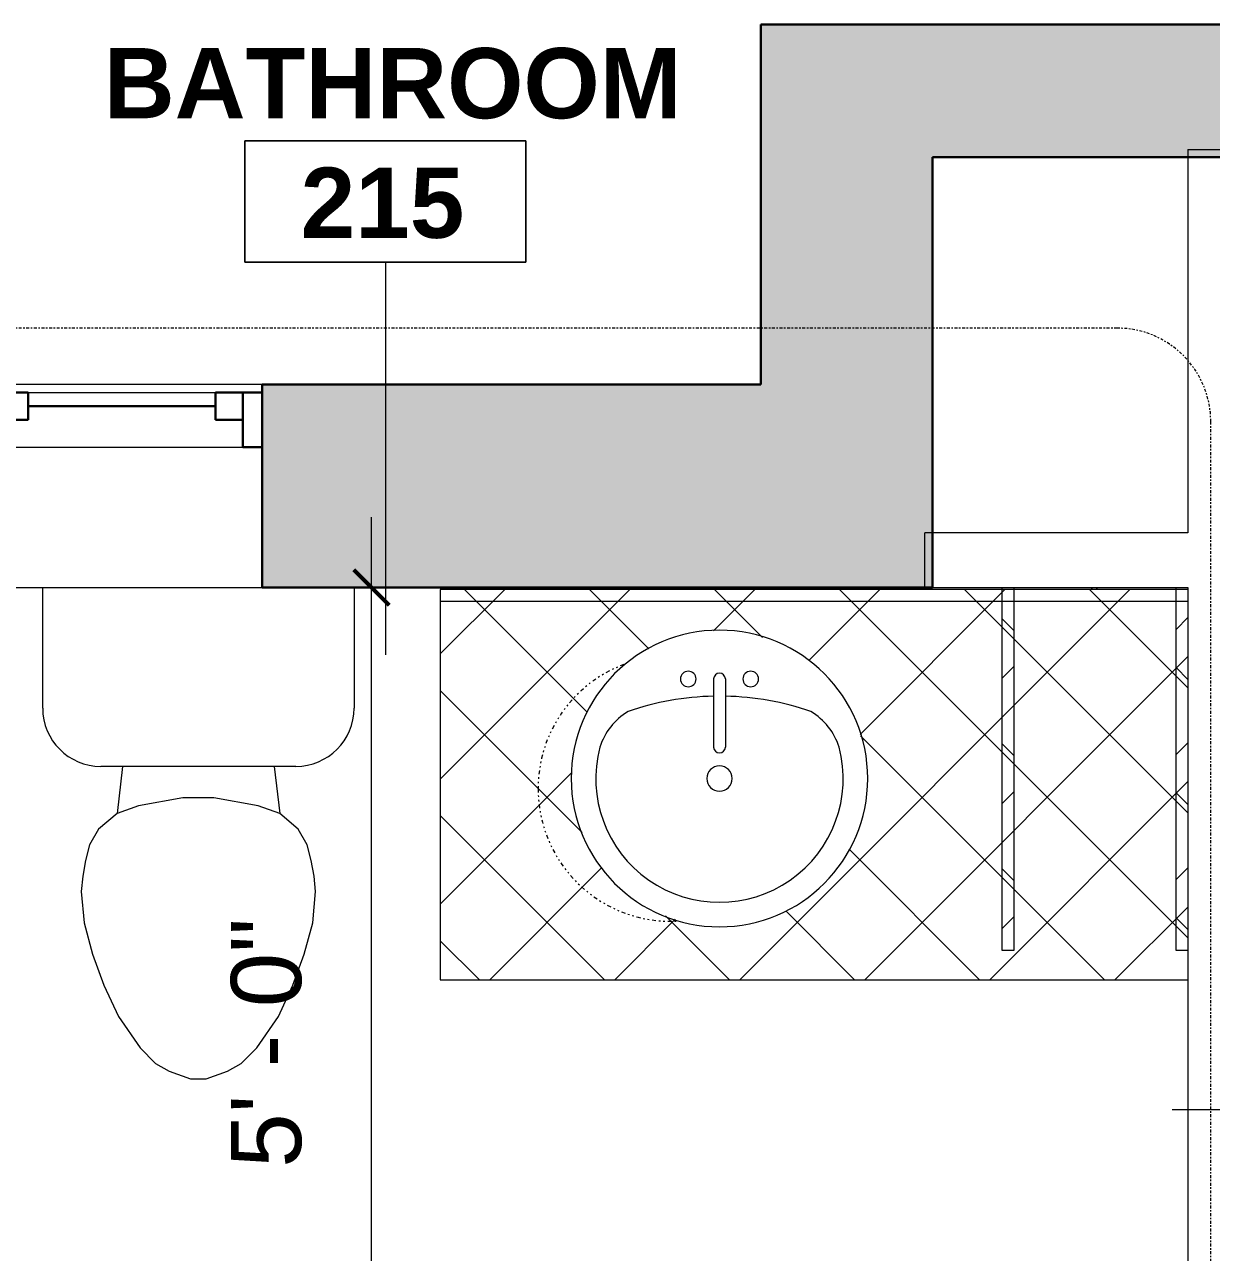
# Model space of a CAD drawing. Header units: inches. Extents: x -545 to 1083, y -2066 to -1239.
# Drawn here: x 731.1 to 807.1, y -1740.6 to -1661.9 of the extents above; entities that cross this region are included whole.
import ezdxf

# ---------------------------------------------------------------- set-up
doc = ezdxf.new("R2010")
doc.units = ezdxf.units.IN
doc.header["$MEASUREMENT"] = 0
doc.linetypes.add('Dash Dot 3_16_', pattern=[0.3125, 0.1875, -0.0625, 0, -0.0625])
doc.linetypes.add('Dash dot dot', pattern=[0.8125, 0.25, -0.1875, 0, -0.1875, 0, -0.1875])
for name, color, linetype, lineweight in [('A-ANNO-DIMS', 211, 'Continuous', 9), ('A-ANNO-DIMS-48', 211, 'Continuous', 9), ('A-ANNO-SYMB', 150, 'Continuous', 9), ('A-AREA-IDEN', 2, 'Continuous', 9), ('A-GLAZ', 151, 'Continuous', 18), ('A-WALL', 113, 'Continuous', 18), ('A-WALL-PATT', 111, 'Continuous', 18), ('I-WALL', 2, 'Continuous', 18), ('P-SANR-FIXT', 6, 'Continuous', 9), ('Q-CASE', 31, 'Continuous', 9)]:
    doc.layers.add(name, color=color, linetype=linetype, lineweight=lineweight)
doc.styles.add('Swis721 Lt BT', font='swissl.ttf', dxfattribs={"height": 4.5})
doc.styles.add('Swis721 Lt BT_B', font='', dxfattribs={"height": 4.5})
doc.styles.get('Swis721 Lt BT_B').set_extended_font_data('Swis721 Lt BT', bold=True)
doc.dimstyles.new('OTJ_-_3_32__Linear__1_2__Tolerance', dxfattribs={"dimscale": 12, "dimtxt": 4.748918, "dimasz": 0.1875, "dimexe": 0.375, "dimexo": 0.25, "dimgap": 0.25, "dimtad": 1, "dimdec": 1, "dimrnd": 0.5, "dimzin": 3, "dimdsep": 46, "dimlunit": 4, "dimtxsty": 'Swis721 Lt BT', "dimblk1": 'OBLIQUE', "dimblk2": 'OBLIQUE', "dimsah": 1, "dimcen": 0.09, "dimdle": 0.375, "dimazin": 0, "dimtfac": 1, "dimtdec": 4, "dimtix": 1, "dimtmove": 0, "dimatfit": 3, "dimfxl": 1, "dimtvp": 1, "dimfrac": 2, "dimtolj": 1, "dimtzin": 0, "dimarcsym": 2})
pattern_1 = [(45, (-790.937, 1695.607), (-4.006467, 4.006467), []), (135, (-790.937, 1695.607), (-4.006467, -4.006467), [])]

# ---------------------------------------------------------------- blocks, each defined once
blk = doc.blocks.new('Vanity Counter Top w Round Sink Hole - 24_ Depth-5730625-2ND FLOOR - CONSTRUCTION')
at = {"layer": 'Q-CASE'}
h = blk.add_hatch(dxfattribs=at)
h.set_pattern_fill('FP_5', color=256, style=0, pattern_type=2)
h.set_pattern_definition([(45, (-809.982, 1698.094), (-4.006467, 4.006467), []), (135, (-809.982, 1698.094), (-4.006467, -4.006467), [])])
h.paths.add_polyline_path([(-52.262, -25), (-4.364, -25), (-4.38, 0), (-52.262, 0), (-52.262, -20.667)], flags=0)
h.paths.add_polyline_path([(-34.37, -21.608), (-36.484, -21.37), (-38.492, -20.667), (-40.293, -19.535), (-41.797, -18.031), (-42.929, -16.23), (-43.632, -14.222), (-43.87, -12.108), (-43.632, -9.994), (-42.929, -7.986), (-41.797, -6.185), (-40.293, -4.68), (-38.492, -3.549), (-36.484, -2.846), (-34.37, -2.608), (-32.256, -2.846), (-30.248, -3.549), (-28.447, -4.68), (-26.942, -6.185), (-25.811, -7.986), (-25.108, -9.994), (-24.87, -12.108), (-25.108, -14.222), (-25.811, -16.23), (-26.942, -18.031), (-28.447, -19.535), (-30.248, -20.667), (-32.256, -21.37)], flags=0)
for p, q in [((-4.364, 0), (-52.262, 0)), ((-52.262, 0), (-52.262, -25)), ((-52.262, -0.75), (-4.364, -0.75)), ((-52.262, -25), (-4.364, -25))]:
    blk.add_line(p, q, dxfattribs=at)
at = {"layer": 'Q-CASE', "linetype": 'Dash dot dot'}
for start, end in [(110.71458, 180), (180, 273.31664)]:
    blk.add_arc((-37.495, -12.75), 8.5, start, end, dxfattribs=at)
blk = doc.blocks.new('Sink Vanity-Round - 19_ x 19_-5200875-2ND FLOOR - CONSTRUCTION')
at = {"layer": 'P-SANR-FIXT'}
for p, q in [((3.43, 9.728), (3.43, 5.364)), ((4.18, 9.728), (4.18, 5.364))]:
    blk.add_line(p, q, dxfattribs=at)
for centre, radius, start, end in [((3.805, 3.353), 9.5, 90, 270), ((3.805, 3.353), 9.5, 270, 90), ((1.805, 9.728), 0.5, 360, 180), ((5.805, 9.728), 0.5, 360, 180), ((1.805, 9.728), 0.5, 180, 360), ((3.805, 9.728), 0.375, 360, 180), ((5.805, 9.728), 0.5, 180, 360), ((3.805, -9.174), 17.806, 91.20673, 109.20864), ((3.805, -9.174), 17.806, 70.79136, 88.79327), ((0.054, 4.105), 4.116, 120.79274, 162.19039), ((7.556, 4.105), 4.116, 17.80961, 59.20726), ((3.805, 3.353), 7.929, 165.30711, 14.69289), ((3.805, 5.364), 0.375, 180, 360), ((3.805, 3.353), 0.813, 360, 180), ((3.805, 3.353), 0.813, 180, 360)]:
    blk.add_arc(centre, radius, start, end, dxfattribs=at)
blk = doc.blocks.new('Toilet-Domestic-3D - Toilet-Domestic-3D-5197850-2ND FLOOR - CONSTRUCTION')
at = {"layer": 'P-SANR-FIXT'}
for p, q in [((-9.976, 11.75), (-9.976, 19.476)), ((9.976, 19.476), (9.976, 11.75)), ((6.25, 8.024), (-6.25, 8.024)), ((-4.862, 8.024), (-5.209, 5)), ((4.862, 8.024), (5.209, 5)), ((-1, 6), (-3.836, 5.5)), ((1, 6), (-1, 6)), ((3.836, 5.5), (1, 6)), ((-5.209, 5), (-6.401, 4)), ((-3.836, 5.5), (-5.209, 5)), ((5.209, 5), (3.836, 5.5)), ((6.401, 4), (5.209, 5)), ((-6.401, 4), (-6.968, 3)), ((6.968, 3), (6.401, 4)), ((-6.968, 3), (-7.236, 2)), ((7.236, 2), (6.968, 3)), ((-7.236, 2), (-7.413, 0.996)), ((7.413, 0.996), (7.236, 2)), ((-7.413, 0.996), (-7.5, 0)), ((7.5, 0), (7.413, 0.996)), ((-7.5, 0), (-7.326, -1.992)), ((7.326, -1.992), (7.5, 0)), ((-7.326, -1.992), (-6.788, -4)), ((6.788, -4), (7.326, -1.992)), ((-6.788, -4), (-6.06, -6)), ((6.06, -6), (6.788, -4)), ((-6.06, -6), (-5.127, -8)), ((5.127, -8), (6.06, -6)), ((-5.127, -8), (-3.74, -10)), ((3.74, -10), (5.127, -8)), ((-3.74, -10), (-2.74, -11)), ((2.74, -11), (3.74, -10)), ((-2.74, -11), (-1.874, -11.5)), ((1.874, -11.5), (2.74, -11)), ((-1.874, -11.5), (-0.5, -12)), ((0.5, -12), (1.874, -11.5)), ((-0.5, -12), (0.5, -12))]:
    blk.add_line(p, q, dxfattribs=at)
for centre, start, end in [((-6.25, 11.75), 180, 270), ((6.25, 11.75), 270, 360)]:
    blk.add_arc(centre, 3.726, start, end, dxfattribs=at)
blk = doc.blocks.new('Window-Double-Hung - 18_ x 36_-5956772-2ND FLOOR - CONSTRUCTION')
at = {"layer": 'A-GLAZ', "color": 8, "lineweight": 30}
for p, q in [((-9, 6.5), (-9, -6.5)), ((9, -6.5), (9, 6.5)), ((-9, 6), (-6, 6)), ((-7.75, 6), (-7.75, 2.5)), ((-6, 6), (-6, 4.25)), ((6, 6), (9, 6)), ((6, 6), (6, 4.25)), ((7.75, 6), (7.75, 2.5)), ((-6, 5.125), (6, 5.125)), ((-7.75, 4.25), (-6, 4.25)), ((7.75, 4.25), (6, 4.25)), ((-9, 2.5), (-7.75, 2.5)), ((7.75, 2.5), (9, 2.5))]:
    blk.add_line(p, q, dxfattribs=at)
at = {"layer": 'A-GLAZ'}
for p, q in [((9, 6.5), (-9, 6.5)), ((-9, -6.5), (9, -6.5))]:
    blk.add_line(p, q, dxfattribs=at)
at = {"layer": 'A-GLAZ', "lineweight": 9}
for p, q in [((-6, 6), (6, 6)), ((-7.75, 2.5), (7.75, 2.5))]:
    blk.add_line(p, q, dxfattribs=at)
blk = doc.blocks.new('CW Drawers - UB 36_h x 24_d - 3 Drawers Top Specified-5944373-2ND FLOOR - CONSTRUCTION')
at = {"layer": 'Q-CASE'}
h = blk.add_hatch(dxfattribs=at)
h.set_pattern_fill('FP_21', color=256, style=0, pattern_type=2)
h.set_pattern_definition(pattern_1)
h.paths.add_polyline_path([(3.533, -25.612), (3.533, -2.362), (2.783, -2.362), (2.783, -25.612)], flags=0)
h = blk.add_hatch(dxfattribs=at)
h.set_pattern_fill('FP_21', color=256, style=0, pattern_type=2)
h.set_pattern_definition(pattern_1)
h.paths.add_polyline_path([(13.931, -2.487), (13.931, -2.362), (3.533, -2.362), (3.533, -2.487)], flags=0)
h = blk.add_hatch(dxfattribs=at)
h.set_pattern_fill('FP_21', color=256, style=0, pattern_type=2)
h.set_pattern_definition(pattern_1)
h.paths.add_polyline_path([(14.681, -25.612), (14.681, -2.362), (13.931, -2.362), (13.931, -25.612)], flags=0)
for p, q in [((2.783, -25.612), (2.783, -2.362)), ((3.533, -2.362), (3.533, -25.612)), ((13.931, -25.612), (13.931, -2.362)), ((3.533, -25.612), (2.783, -25.612)), ((14.681, -25.612), (13.931, -25.612))]:
    blk.add_line(p, q, dxfattribs=at)
blk = doc.blocks.new('Room Tag - Room Name and Number-3379422-2ND FLOOR - CONSTRUCTION')
at = {"layer": 'A-AREA-IDEN'}
for p, q in [((-0.1881, -0.1636), (-0.1881, -0.0018)), ((-0.1881, -0.0018), (0.1869, -0.0018)), ((0.1869, -0.0018), (-0.1881, -0.0018)), ((-0.1881, -0.0018), (-0.1881, -0.1636)), ((0.1869, -0.0018), (0.1869, -0.1636)), ((0.1869, -0.1636), (0.1869, -0.0018)), ((0.1869, -0.1636), (-0.1881, -0.1636)), ((-0.1881, -0.1636), (0.1869, -0.1636))]:
    blk.add_line(p, q, dxfattribs=at)
blk = doc.blocks.new('DIMBLOCK22-2ND FLOOR - CONSTRUCTION')
at = {"layer": 'A-ANNO-DIMS-48'}
for p, q in [((753.314, -1762.259), (753.314, -1693.469)), ((754.723, -1697.969), (748.814, -1697.969)), ((753.314, -1697.969), (754.723, -1697.969)), ((754.723, -1757.759), (748.814, -1757.759)), ((753.314, -1757.759), (754.723, -1757.759))]:
    blk.add_line(p, q, dxfattribs=at)
at = {"layer": 'A-ANNO-DIMS-48', "lineweight": 50}
for p, q in [((753.314, -1697.969), (752.189, -1696.844)), ((753.314, -1697.969), (754.439, -1699.094)), ((753.314, -1757.759), (752.189, -1756.634)), ((753.314, -1757.759), (754.439, -1758.884))]:
    blk.add_line(p, q, dxfattribs=at)
at = {"layer": 'A-ANNO-DIMS-48', "color": 0, "insert": (744.307, -1735.138), "char_height": 4.5, "width": 17.45793, "attachment_point": 1, "rotation": 90, "line_spacing_factor": 1.005062, "style": 'Swis721 Lt BT'}
blk.add_mtext('5\' - 0"', dxfattribs=at)
blk = doc.blocks.new('_Oblique')
at = {"color": 0, "linetype": 'ByBlock', "lineweight": -2}
blk.add_line((-0.5, -0.5), (0.5, 0.5), dxfattribs=at)
blk = doc.blocks.new('DIMBLOCK25-2ND FLOOR - CONSTRUCTION')
at = {"layer": 'A-ANNO-DIMS-48'}
for p, q in [((809.118, -1732.8), (809.118, -1726.891)), ((899.178, -1732.8), (899.178, -1726.891)), ((804.618, -1731.391), (903.678, -1731.391)), ((809.118, -1731.391), (809.118, -1732.8)), ((899.178, -1731.391), (899.178, -1732.8))]:
    blk.add_line(p, q, dxfattribs=at)
at = {"layer": 'A-ANNO-DIMS-48', "lineweight": 50}
for p, q in [((809.118, -1731.391), (810.243, -1730.266)), ((899.178, -1731.391), (900.303, -1730.266)), ((809.118, -1731.391), (807.993, -1732.516)), ((899.178, -1731.391), (898.053, -1732.516))]:
    blk.add_line(p, q, dxfattribs=at)
at = {"layer": 'A-ANNO-DIMS-48', "color": 0, "insert": (846.874, -1722.383), "char_height": 4.5, "width": 17.45793, "attachment_point": 1, "line_spacing_factor": 1.005062, "style": 'Swis721 Lt BT'}
blk.add_mtext('7\' - 6"', dxfattribs=at)

msp = doc.modelspace()

# ---------------------------------------------------------------- hatches: boundary and pattern name
at = {"layer": 'A-WALL-PATT', "lineweight": 9}
msp.add_hatch(color=7, dxfattribs=at).paths.add_polyline_path([(778.267, -1697.969), (789.267, -1697.969), (789.267, -1661.909), (778.267, -1661.909), (778.267, -1684.969)], flags=0)
h = msp.add_hatch(color=7, dxfattribs=at)
h.paths.add_polyline_path([(846.356, -1670.409), (898.616, -1670.409), (898.616, -1661.909), (846.356, -1661.909)], flags=0)
h.paths.add_polyline_path([(789.267, -1670.409), (822.356, -1670.409), (822.356, -1661.909), (789.267, -1661.909)], flags=0)
h = msp.add_hatch(color=7, dxfattribs=at)
h.paths.add_polyline_path([(746.312, -1697.969), (778.267, -1697.969), (778.267, -1684.969), (746.312, -1684.969)], flags=0)
h.paths.add_polyline_path([(684.723, -1697.969), (728.312, -1697.969), (728.312, -1684.969), (566.631, -1684.969), (566.631, -1697.969), (645.362, -1697.969)], flags=0)
h.paths.add_polyline_path([(531.381, -1697.969), (542.631, -1697.969), (542.631, -1684.969), (531.381, -1684.969)], flags=0)

# ---------------------------------------------------------------- linework, layer by layer
at = {"layer": 'A-ANNO-SYMB', "linetype": 'Dash Dot 3_16_'}
for p, q in [((801.095, -1681.349), (698.395, -1681.349)), ((807.095, -1795.269), (807.095, -1687.349))]:
    msp.add_line(p, q, dxfattribs=at)
msp.add_arc((801.095, -1687.349), 6, 0, 90, dxfattribs=at)
at = {"layer": 'A-AREA-IDEN'}
msp.add_line((754.23, -1702.282), (754.23, -1677.123), dxfattribs=at)
at = {"layer": 'A-WALL', "color": 8, "lineweight": 30}
for p, q in [((778.267, -1661.909), (778.267, -1684.969)), ((822.356, -1661.909), (778.267, -1661.909)), ((789.267, -1697.969), (789.267, -1670.409)), ((789.267, -1670.409), (822.356, -1670.409)), ((778.267, -1684.969), (746.312, -1684.969)), ((746.312, -1697.969), (789.267, -1697.969))]:
    msp.add_line(p, q, dxfattribs=at)
at = {"layer": 'A-WALL'}
for p, q in [((805.618, -1669.909), (805.618, -1670.409)), ((789.267, -1694.469), (788.767, -1694.469))]:
    msp.add_line(p, q, dxfattribs=at)
at = {"layer": 'I-WALL', "lineweight": 9}
for p, q in [((805.618, -1669.909), (809.118, -1669.909)), ((788.767, -1697.969), (788.767, -1694.469))]:
    msp.add_line(p, q, dxfattribs=at)
at = {"layer": 'I-WALL'}
for p, q in [((805.618, -1670.409), (805.618, -1694.469)), ((805.618, -1694.469), (789.267, -1694.469)), ((789.267, -1697.969), (805.618, -1697.969)), ((805.618, -1697.969), (805.618, -1794.463))]:
    msp.add_line(p, q, dxfattribs=at)

# ---------------------------------------------------------------- block references
at = {"layer": 'A-AREA-IDEN', "xscale": 47.99999999999997, "yscale": 47.99999999999997, "zscale": 47.99999999999997}
msp.add_blockref('Room Tag - Room Name and Number-3379422-2ND FLOOR - CONSTRUCTION', (754.224, -1669.271), dxfattribs=at)
at = {"layer": 'A-GLAZ'}
msp.add_blockref('Window-Double-Hung - 18_ x 36_-5956772-2ND FLOOR - CONSTRUCTION', (737.312, -1691.469), dxfattribs=at)
at = {"layer": 'P-SANR-FIXT'}
for name, p in [('Toilet-Domestic-3D - Toilet-Domestic-3D-5197850-2ND FLOOR - CONSTRUCTION', (742.222, -1717.445)), ('Sink Vanity-Round - 19_ x 19_-5200875-2ND FLOOR - CONSTRUCTION', (771.807, -1713.555))]:
    msp.add_blockref(name, p, dxfattribs=at)
at = {"layer": 'Q-CASE'}
for name, p in [('CW Drawers - UB 36_h x 24_d - 3 Drawers Top Specified-5944373-2ND FLOOR - CONSTRUCTION', (790.937, -1695.607)), ('Vanity Counter Top w Round Sink Hole - 24_ Depth-5730625-2ND FLOOR - CONSTRUCTION', (809.982, -1698.094))]:
    msp.add_blockref(name, p, dxfattribs=at)

# ---------------------------------------------------------------- texts
at = {"layer": 'A-AREA-IDEN', "char_height": 4.5, "attachment_point": 1, "style": 'Swis721 Lt BT_B'}
for s, insert, width in [('BATHROOM', (736.163, -1663.413), 43.632), ('215', (748.776, -1671.072), 12.726)]:
    msp.add_mtext(s, dxfattribs=dict(at, insert=insert, width=width))

# ---------------------------------------------------------------- dimensions: what is measured, and where the dimension line sits
at = {"layer": 'A-ANNO-DIMS'}
dim = msp.add_linear_dim(base=(753.314, -1697.969), p1=(751.723, -1757.759), p2=(751.723, -1697.969), angle=90, dimstyle='OTJ_-_3_32__Linear__1_2__Tolerance', override={"dimpost": '<>', "dimfxl": 59.78966}, dxfattribs=at)
dim.commit()
dim.dimension.update_dxf_attribs({"geometry": 'DIMBLOCK22-2ND FLOOR - CONSTRUCTION', "text_midpoint": (748.002, -1727.864)})
dim = msp.add_linear_dim(base=(899.178, -1731.391), p1=(809.118, -1729.8), p2=(899.178, -1729.8), dimstyle='OTJ_-_3_32__Linear__1_2__Tolerance', override={"dimpost": '<>', "dimfxl": 90.059475}, dxfattribs=at)
dim.commit()
dim.dimension.update_dxf_attribs({"geometry": 'DIMBLOCK25-2ND FLOOR - CONSTRUCTION', "text_midpoint": (854.148, -1726.078)})

doc.saveas('drawing.dxf')
